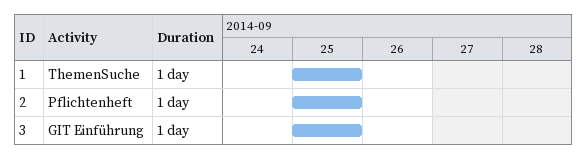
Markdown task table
| ID | Task | Duration | Start | Finish |
|---|---|---|---|---|
| 1 | ThemenSuche | 1d | 2014-09-25 | 2014-09-25 |
| 2 | Pflichtenheft | 1d | 2014-09-25 | 2014-09-25 |
| 3 | GIT Einführung | 1d | 2014-09-25 | 2014-09-25 |
